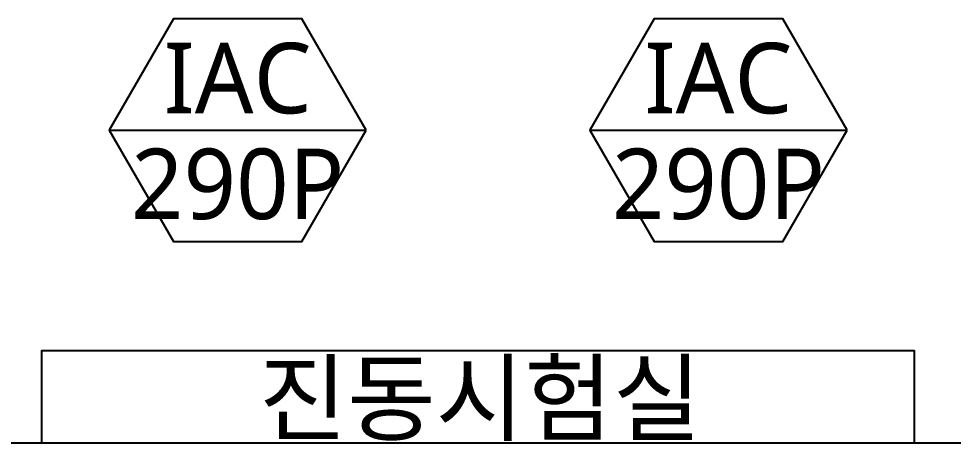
# Model space of a CAD drawing. Header units: millimetres. Extents: x 10547 to 11305, y 9897 to 10391.
# Drawn here: x 10578.7 to 10611.81, y 10049.25 to 10064.3 of the extents above; entities that cross this region are included whole.
import ezdxf
from ezdxf.enums import TextEntityAlignment as Align

# ---------------------------------------------------------------- set-up
doc = ezdxf.new("R2010")
doc.units = ezdxf.units.MM
doc.layers.add('LG-장비번호', color=7, linetype='Continuous')
doc.layers.add('실명', color=231, linetype='Continuous')
doc.styles.add('LG전자', font='')
doc.styles.get('LG전자').set_extended_font_data('Malgun Gothic')

msp = doc.modelspace()

# ---------------------------------------------------------------- linework, layer by layer
at = {"layer": 'LG-장비번호', "color": 1}
for p, q in [((10581.904, 10060.353), (10591.019, 10060.353)), ((10598.937, 10060.353), (10608.051, 10060.353))]:
    msp.add_line(p, q, dxfattribs=at)
at = {"layer": 'LG-장비번호', "color": 252}
msp.add_line((11218.883, 10049.248), (10546.997, 10049.248), dxfattribs=at)
at = {"layer": 'LG-장비번호', "color": 1}
for points in [[(10591.019, 10060.353), (10588.74, 10064.3), (10584.183, 10064.3), (10581.904, 10060.353), (10584.183, 10056.406), (10588.74, 10056.406)], [(10608.051, 10060.353), (10605.773, 10064.3), (10601.216, 10064.3), (10598.937, 10060.353), (10601.216, 10056.406), (10605.773, 10056.406)]]:
    msp.add_lwpolyline(points, close=True, dxfattribs=at)
at = {"layer": '실명', "color": 1}
msp.add_lwpolyline([(10579.529, 10049.248), (10579.529, 10052.533), (10610.427, 10052.533), (10610.427, 10049.248)], close=True, dxfattribs=at)

# ---------------------------------------------------------------- texts
at = {"layer": 'LG-장비번호', "style": 'LG전자'}
for s, p in [('IAC', (10586.461, 10062.194)), ('IAC', (10603.494, 10062.194)), ('290P', (10586.461, 10058.446)), ('290P', (10603.494, 10058.446)), ('진동시험실', (10595.049, 10050.891))]:
    msp.add_text(s, height=2.5, dxfattribs=at).set_placement(p, align=Align.MIDDLE)

doc.saveas('drawing.dxf')
